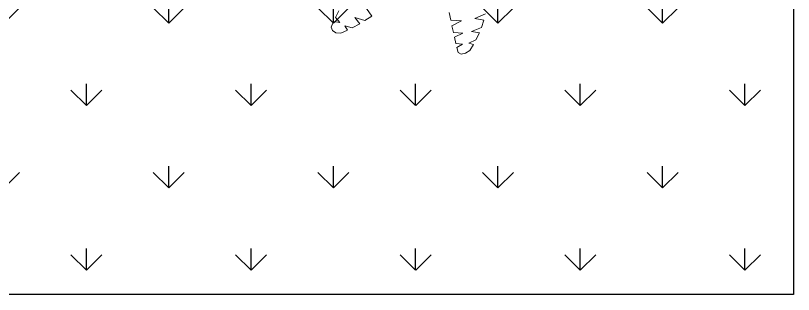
# Model space of a CAD drawing. Header units: centimetres. Extents: x 7997 to 116674, y 1017 to 13844.
# Drawn here: x 11233 to 12235, y 12142 to 12501 of the extents above; entities that cross this region are included whole.
import ezdxf

# ---------------------------------------------------------------- set-up
doc = ezdxf.new("R2010")
doc.units = ezdxf.units.CM
doc.header["$LTSCALE"] = 200
doc.layers.add('DIM', color=11, linetype='Continuous')
doc.layers.add('FURNITURE', color=251, linetype='Continuous', lineweight=5)

# ---------------------------------------------------------------- blocks, each defined once
blk = doc.blocks.new('t4p')
at = {"color": 6, "linetype": 'ByBlock'}
for p, q in [((-153.19, 155.85), (-149.21, 158.54)), ((-149.21, 158.54), (-145.11, 159.33)), ((-145.11, 159.33), (-142.08, 157.9)), ((-142.08, 157.9), (-140.71, 152.99)), ((-153.19, 155.85), (-156.87, 149.95)), ((-140.71, 152.99), (-146.36, 149.91)), ((-162.45, 138.62), (-159.13, 145.59)), ((-159.13, 145.59), (-152.18, 148.84)), ((-156.87, 149.95), (-152.18, 148.84)), ((-138.34, 143.14), (-146.53, 139.06)), ((-146.36, 149.91), (-139.88, 149.19)), ((-139.88, 149.19), (-138.34, 143.14)), ((-154.85, 137.51), (-164.35, 133.43)), ((-154.85, 137.51), (-162.45, 138.62)), ((-137.33, 138.54), (-146.53, 139.06)), ((-135.72, 132.21), (-137.33, 138.54)), ((-28.52, 139.73), (-35.05, 137)), ((-35.05, 137), (-32.44, 132.72)), ((-28.52, 139.73), (-23.88, 139.49)), ((-23.88, 139.49), (-20.44, 137.35)), ((-19.19, 133.99), (-20.44, 137.35)), ((-166.79, 126.39), (-164.35, 133.43)), ((-144.99, 127.26), (-135.72, 132.21)), ((-39.62, 134.66), (-46.75, 130.78)), ((-46.75, 130.78), (-42.12, 124.64)), ((-39.62, 134.66), (-32.44, 132.72)), ((-27.51, 129.71), (-21.45, 128.6)), ((-27.51, 129.71), (-23.35, 124.68)), ((-21.45, 128.6), (-19.19, 133.99)), ((-168.21, 120.45), (-157.94, 124.84)), ((-157.94, 124.84), (-166.79, 126.39)), ((-144.99, 127.26), (-134.77, 126.74)), ((-134.77, 126.74), (-133.23, 119.18)), ((-51.74, 127.61), (-58.51, 123.22)), ((-58.51, 123.22), (-53.28, 115.89)), ((-51.74, 127.61), (-42.12, 124.64)), ((-23.35, 124.68), (-26.38, 118.27))]:
    blk.add_line(p, q, dxfattribs=at)

msp = doc.modelspace()

# ---------------------------------------------------------------- hatches: boundary and pattern name
at = {"layer": 'DIM', "ltscale": 1.5}
h = msp.add_hatch(dxfattribs=at)
h.set_pattern_fill('GRASS', color=256, scale=150)
h.set_pattern_definition([(90, (-501717.01, -2785105.98), (-106.066017, 106.066017), [28.125, -184.0070344]), (45, (-501717.01, -2785105.98), (-106.066017, 106.066017), [28.125, -121.875]), (135, (-501717.01, -2785105.98), (-106.066017, -106.066017), [28.125, -121.875])])
h.paths.add_polyline_path([(11103.8859, 12142.1418), (11103.8859, 13180.6421), (12235.3841, 13180.6421), (12235.3841, 12142.1418)])

# ---------------------------------------------------------------- linework, layer by layer
msp.add_lwpolyline([(11103.8859, 13180.6421), (12235.3841, 13180.6421), (12235.3841, 12142.1418), (11103.8859, 12142.1418)], close=True, dxfattribs=at)

# ---------------------------------------------------------------- block references
at = {"layer": 'FURNITURE', "color": 4, "xscale": 1.333333333333352, "yscale": 1.333333333333352, "zscale": 1.333333333333352, "rotation": 179.6560657298421}
msp.add_blockref('t4p', (11615.2815, 12665.297), dxfattribs=at)

doc.saveas('drawing.dxf')
